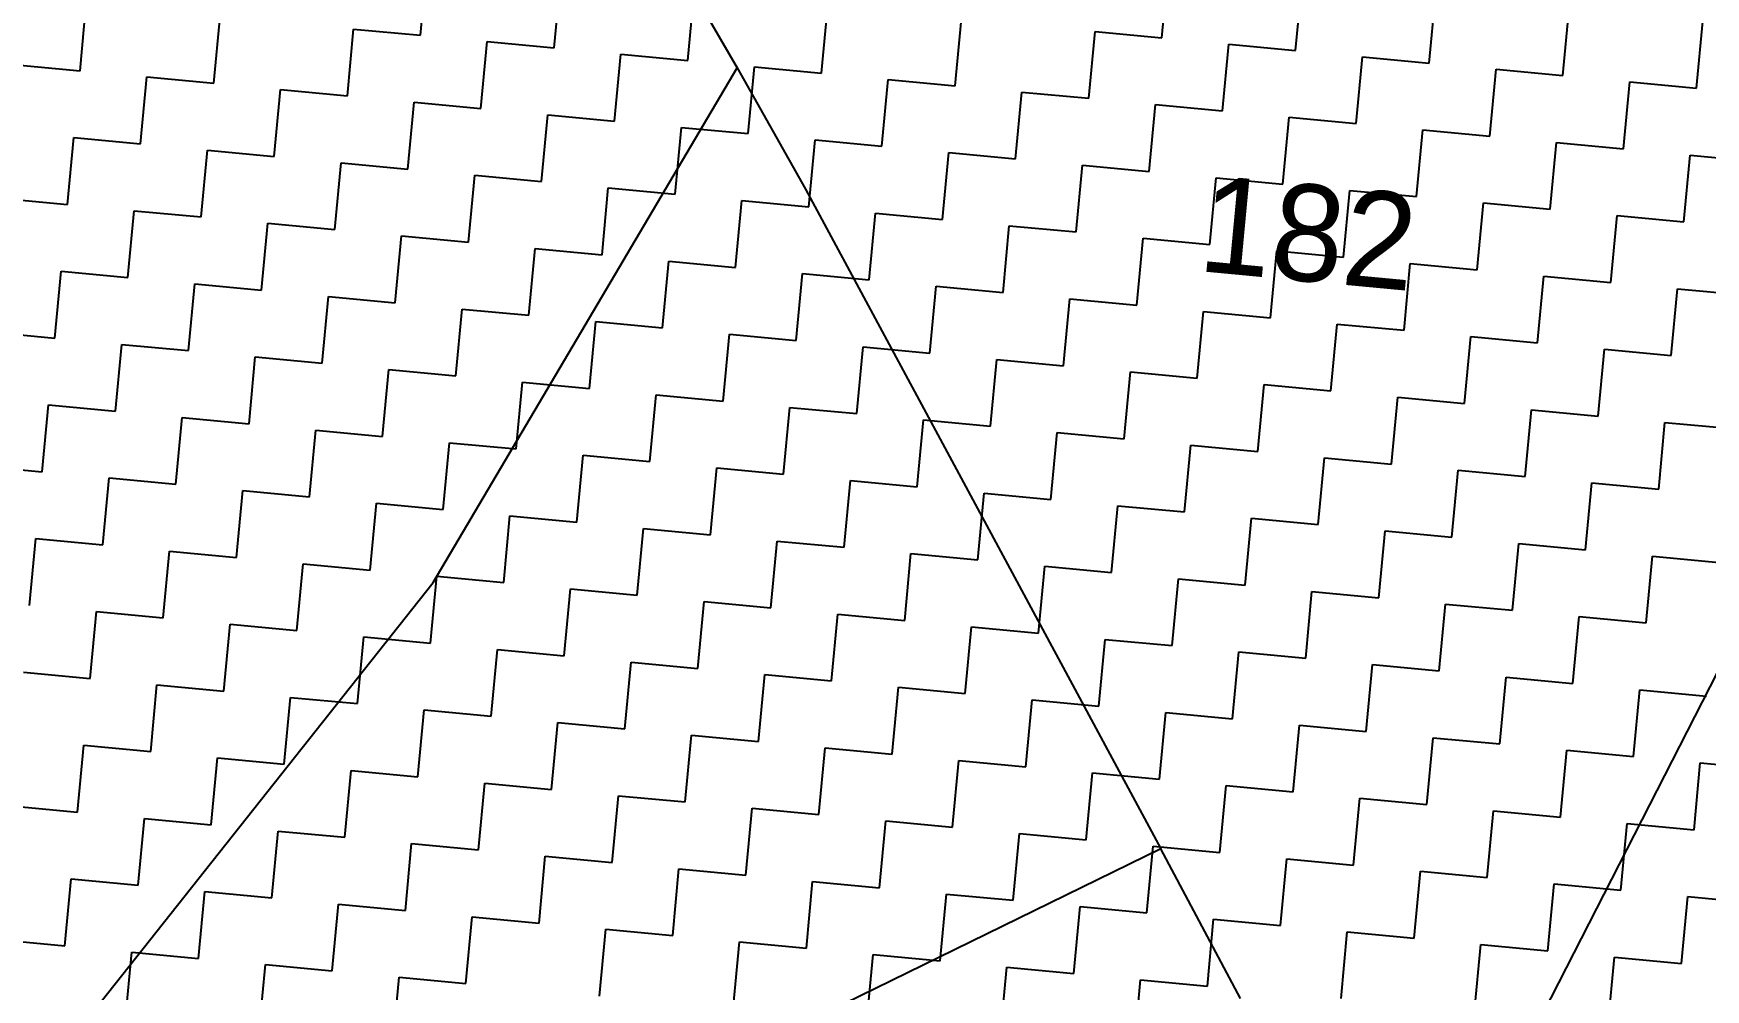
# Model space of a CAD drawing. Header units: metres. Extents: x 279090 to 282389, y 2073542 to 2078104.
# Drawn here: x 279564.5 to 279720.6, y 2076721.3 to 2076810.6 of the extents above; entities that cross this region are included whole.
import ezdxf
from ezdxf.enums import TextEntityAlignment as Align

# ---------------------------------------------------------------- set-up
doc = ezdxf.new("R2010")
doc.units = ezdxf.units.M
doc.header["$LTSCALE"] = 0.3
doc.header["$MEASUREMENT"] = 0
for name, color, linetype in [('POLY_HATCH', 12, 'Continuous'), ('POLY_PARCEL', 6, 'Continuous'), ('TEXT_PARCEL', 7, 'Continuous')]:
    doc.layers.add(name, color=color, linetype=linetype)
doc.styles.add('TEXT_MAP', font='', dxfattribs={"height": 1.8})
doc.styles.get('TEXT_MAP').set_extended_font_data('Kruti Dev 050')

msp = doc.modelspace()

# ---------------------------------------------------------------- linework, layer by layer
at = {"layer": 'POLY_HATCH', "linetype": 'Continuous'}
for p, q in [((279600.65, 2076810.4), (279601.24, 2076816.64)), ((279669.87, 2076810.17), (279670.46, 2076816.41)), ((279613.13, 2076809.22), (279613.72, 2076815.46)), ((279625.61, 2076808.04), (279626.2, 2076814.28)), ((279682.35, 2076808.99), (279682.94, 2076815.23)), ((279568.87, 2076807.1), (279569.46, 2076813.34)), ((279638.09, 2076806.87), (279638.68, 2076813.11)), ((279694.83, 2076807.81), (279695.42, 2076814.05)), ((279707.31, 2076806.64), (279707.9, 2076812.88)), ((279581.35, 2076805.92), (279581.94, 2076812.16)), ((279650.57, 2076805.69), (279651.15, 2076811.93)), ((279719.79, 2076805.46), (279720.37, 2076811.7)), ((279593.83, 2076804.75), (279594.41, 2076810.98)), ((279594.41, 2076810.98), (279600.65, 2076810.4)), ((279606.3, 2076803.57), (279606.89, 2076809.81)), ((279606.89, 2076809.81), (279613.13, 2076809.22)), ((279663.04, 2076804.52), (279663.63, 2076810.75)), ((279663.63, 2076810.75), (279669.87, 2076810.17)), ((279675.52, 2076803.34), (279676.11, 2076809.58)), ((279676.11, 2076809.58), (279682.35, 2076808.99)), ((279618.78, 2076802.39), (279619.37, 2076808.63)), ((279619.37, 2076808.63), (279625.61, 2076808.04)), ((279688, 2076802.16), (279688.59, 2076808.4)), ((279688.59, 2076808.4), (279694.83, 2076807.81)), ((279562.63, 2076807.69), (279568.87, 2076807.1)), ((279574.52, 2076800.27), (279575.11, 2076806.51)), ((279575.11, 2076806.51), (279581.35, 2076805.92)), ((279631.26, 2076801.22), (279631.85, 2076807.46)), ((279631.85, 2076807.46), (279638.09, 2076806.87)), ((279700.48, 2076800.99), (279701.07, 2076807.23)), ((279701.07, 2076807.23), (279707.31, 2076806.64)), ((279587, 2076799.09), (279587.59, 2076805.33)), ((279587.59, 2076805.33), (279593.83, 2076804.75)), ((279643.74, 2076800.04), (279644.33, 2076806.28)), ((279644.33, 2076806.28), (279650.57, 2076805.69)), ((279656.22, 2076798.86), (279656.81, 2076805.1)), ((279656.81, 2076805.1), (279663.04, 2076804.52)), ((279712.96, 2076799.81), (279713.55, 2076806.05)), ((279713.55, 2076806.05), (279719.79, 2076805.46)), ((279599.48, 2076797.92), (279600.06, 2076804.16)), ((279600.06, 2076804.16), (279606.3, 2076803.57)), ((279668.7, 2076797.69), (279669.28, 2076803.93)), ((279669.28, 2076803.93), (279675.52, 2076803.34)), ((279611.96, 2076796.74), (279612.54, 2076802.98)), ((279612.54, 2076802.98), (279618.78, 2076802.39)), ((279624.43, 2076795.57), (279625.02, 2076801.81)), ((279625.02, 2076801.81), (279631.26, 2076801.22)), ((279681.17, 2076796.51), (279681.76, 2076802.75)), ((279681.76, 2076802.75), (279688, 2076802.16)), ((279567.69, 2076794.62), (279568.28, 2076800.86)), ((279568.28, 2076800.86), (279574.52, 2076800.27)), ((279636.91, 2076794.39), (279637.5, 2076800.63)), ((279637.5, 2076800.63), (279643.74, 2076800.04)), ((279693.65, 2076795.34), (279694.24, 2076801.58)), ((279694.24, 2076801.58), (279700.48, 2076800.99)), ((279706.13, 2076794.16), (279706.72, 2076800.4)), ((279706.72, 2076800.4), (279712.96, 2076799.81)), ((279580.17, 2076793.44), (279580.76, 2076799.68)), ((279580.76, 2076799.68), (279587, 2076799.09)), ((279649.39, 2076793.21), (279649.98, 2076799.45)), ((279649.98, 2076799.45), (279656.22, 2076798.86)), ((279718.61, 2076792.98), (279719.2, 2076799.22)), ((279719.2, 2076799.22), (279725.44, 2076798.63)), ((279592.65, 2076792.27), (279593.24, 2076798.51)), ((279593.24, 2076798.51), (279599.48, 2076797.92)), ((279605.13, 2076791.09), (279605.72, 2076797.33)), ((279605.72, 2076797.33), (279611.96, 2076796.74)), ((279661.87, 2076792.04), (279662.46, 2076798.28)), ((279662.46, 2076798.28), (279668.7, 2076797.69)), ((279674.35, 2076790.86), (279674.93, 2076797.1)), ((279674.93, 2076797.1), (279681.17, 2076796.51)), ((279617.61, 2076789.92), (279618.19, 2076796.15)), ((279618.19, 2076796.15), (279624.43, 2076795.57)), ((279686.83, 2076789.69), (279687.41, 2076795.92)), ((279687.41, 2076795.92), (279693.65, 2076795.34)), ((279561.45, 2076795.21), (279567.69, 2076794.62)), ((279573.34, 2076787.79), (279573.93, 2076794.03)), ((279573.93, 2076794.03), (279580.17, 2076793.44)), ((279630.08, 2076788.74), (279630.67, 2076794.98)), ((279630.67, 2076794.98), (279636.91, 2076794.39)), ((279699.3, 2076788.51), (279699.89, 2076794.75)), ((279699.89, 2076794.75), (279706.13, 2076794.16)), ((279585.82, 2076786.62), (279586.41, 2076792.86)), ((279586.41, 2076792.86), (279592.65, 2076792.27)), ((279642.56, 2076787.56), (279643.15, 2076793.8)), ((279643.15, 2076793.8), (279649.39, 2076793.21)), ((279655.04, 2076786.39), (279655.63, 2076792.63)), ((279655.63, 2076792.63), (279661.87, 2076792.04)), ((279711.78, 2076787.33), (279712.37, 2076793.57)), ((279712.37, 2076793.57), (279718.61, 2076792.98)), ((279598.3, 2076785.44), (279598.89, 2076791.68)), ((279598.89, 2076791.68), (279605.13, 2076791.09)), ((279667.52, 2076785.21), (279668.11, 2076791.45)), ((279668.11, 2076791.45), (279674.35, 2076790.86)), ((279610.78, 2076784.26), (279611.37, 2076790.5)), ((279611.37, 2076790.5), (279617.61, 2076789.92)), ((279623.26, 2076783.09), (279623.85, 2076789.33)), ((279623.85, 2076789.33), (279630.08, 2076788.74)), ((279680, 2076784.03), (279680.59, 2076790.27)), ((279680.59, 2076790.27), (279686.83, 2076789.69)), ((279566.52, 2076782.14), (279567.1, 2076788.38)), ((279567.1, 2076788.38), (279573.34, 2076787.79)), ((279635.74, 2076781.91), (279636.32, 2076788.15)), ((279636.32, 2076788.15), (279642.56, 2076787.56)), ((279692.48, 2076782.86), (279693.06, 2076789.1)), ((279693.06, 2076789.1), (279699.3, 2076788.51)), ((279704.95, 2076781.68), (279705.54, 2076787.92)), ((279705.54, 2076787.92), (279711.78, 2076787.33)), ((279578.99, 2076780.97), (279579.58, 2076787.2)), ((279579.58, 2076787.2), (279585.82, 2076786.62)), ((279648.21, 2076780.74), (279648.8, 2076786.97)), ((279648.8, 2076786.97), (279655.04, 2076786.39)), ((279717.43, 2076780.51), (279718.02, 2076786.74)), ((279718.02, 2076786.74), (279724.26, 2076786.16)), ((279591.47, 2076779.79), (279592.06, 2076786.03)), ((279592.06, 2076786.03), (279598.3, 2076785.44)), ((279603.95, 2076778.61), (279604.54, 2076784.85)), ((279604.54, 2076784.85), (279610.78, 2076784.26)), ((279660.69, 2076779.56), (279661.28, 2076785.8)), ((279661.28, 2076785.8), (279667.52, 2076785.21)), ((279673.17, 2076778.38), (279673.76, 2076784.62)), ((279673.76, 2076784.62), (279680, 2076784.03)), ((279616.43, 2076777.44), (279617.02, 2076783.68)), ((279617.02, 2076783.68), (279623.26, 2076783.09)), ((279685.65, 2076777.21), (279686.24, 2076783.45)), ((279686.24, 2076783.45), (279692.48, 2076782.86)), ((279560.28, 2076782.73), (279566.52, 2076782.14)), ((279572.17, 2076775.31), (279572.76, 2076781.55)), ((279572.76, 2076781.55), (279578.99, 2076780.97)), ((279628.91, 2076776.26), (279629.5, 2076782.5)), ((279629.5, 2076782.5), (279635.74, 2076781.91)), ((279698.13, 2076776.03), (279698.72, 2076782.27)), ((279698.72, 2076782.27), (279704.95, 2076781.68)), ((279584.65, 2076774.14), (279585.23, 2076780.38)), ((279585.23, 2076780.38), (279591.47, 2076779.79)), ((279641.39, 2076775.08), (279641.97, 2076781.32)), ((279641.97, 2076781.32), (279648.21, 2076780.74)), ((279653.86, 2076773.91), (279654.45, 2076780.15)), ((279654.45, 2076780.15), (279660.69, 2076779.56)), ((279710.61, 2076774.85), (279711.19, 2076781.09)), ((279711.19, 2076781.09), (279717.43, 2076780.51)), ((279597.12, 2076772.96), (279597.71, 2076779.2)), ((279597.71, 2076779.2), (279603.95, 2076778.61)), ((279666.34, 2076772.73), (279666.93, 2076778.97)), ((279666.93, 2076778.97), (279673.17, 2076778.38)), ((279609.6, 2076771.79), (279610.19, 2076778.02)), ((279610.19, 2076778.02), (279616.43, 2076777.44)), ((279622.08, 2076770.61), (279622.67, 2076776.85)), ((279622.67, 2076776.85), (279628.91, 2076776.26)), ((279678.82, 2076771.56), (279679.41, 2076777.79)), ((279679.41, 2076777.79), (279685.65, 2076777.21)), ((279565.34, 2076769.66), (279565.93, 2076775.9)), ((279565.93, 2076775.9), (279572.17, 2076775.31)), ((279634.56, 2076769.43), (279635.15, 2076775.67)), ((279635.15, 2076775.67), (279641.39, 2076775.08)), ((279691.3, 2076770.38), (279691.89, 2076776.62)), ((279691.89, 2076776.62), (279698.13, 2076776.03)), ((279703.78, 2076769.2), (279704.37, 2076775.44)), ((279704.37, 2076775.44), (279710.61, 2076774.85)), ((279577.82, 2076768.49), (279578.41, 2076774.73)), ((279578.41, 2076774.73), (279584.65, 2076774.14)), ((279647.04, 2076768.26), (279647.63, 2076774.5)), ((279647.63, 2076774.5), (279653.86, 2076773.91)), ((279716.26, 2076768.03), (279716.84, 2076774.27)), ((279716.84, 2076774.27), (279723.08, 2076773.68)), ((279590.3, 2076767.31), (279590.89, 2076773.55)), ((279590.89, 2076773.55), (279597.12, 2076772.96)), ((279602.78, 2076766.13), (279603.36, 2076772.37)), ((279603.36, 2076772.37), (279609.6, 2076771.79)), ((279659.52, 2076767.08), (279660.1, 2076773.32)), ((279660.1, 2076773.32), (279666.34, 2076772.73)), ((279671.99, 2076765.9), (279672.58, 2076772.14)), ((279672.58, 2076772.14), (279678.82, 2076771.56)), ((279615.25, 2076764.96), (279615.84, 2076771.2)), ((279615.84, 2076771.2), (279622.08, 2076770.61)), ((279684.47, 2076764.73), (279685.06, 2076770.97)), ((279685.06, 2076770.97), (279691.3, 2076770.38)), ((279559.1, 2076770.25), (279565.34, 2076769.66)), ((279570.99, 2076762.84), (279571.58, 2076769.08)), ((279571.58, 2076769.08), (279577.82, 2076768.49)), ((279627.73, 2076763.78), (279628.32, 2076770.02)), ((279628.32, 2076770.02), (279634.56, 2076769.43)), ((279696.95, 2076763.55), (279697.54, 2076769.79)), ((279697.54, 2076769.79), (279703.78, 2076769.2)), ((279583.47, 2076761.66), (279584.06, 2076767.9)), ((279584.06, 2076767.9), (279590.3, 2076767.31)), ((279640.21, 2076762.61), (279640.8, 2076768.85)), ((279640.8, 2076768.85), (279647.04, 2076768.26)), ((279652.69, 2076761.43), (279653.28, 2076767.67)), ((279653.28, 2076767.67), (279659.52, 2076767.08)), ((279709.43, 2076762.38), (279710.02, 2076768.62)), ((279710.02, 2076768.62), (279716.26, 2076768.03)), ((279595.95, 2076760.48), (279596.54, 2076766.72)), ((279596.54, 2076766.72), (279602.78, 2076766.13)), ((279665.17, 2076760.25), (279665.76, 2076766.49)), ((279665.76, 2076766.49), (279671.99, 2076765.9)), ((279608.43, 2076759.31), (279609.01, 2076765.55)), ((279609.01, 2076765.55), (279615.25, 2076764.96)), ((279620.9, 2076758.13), (279621.49, 2076764.37)), ((279621.49, 2076764.37), (279627.73, 2076763.78)), ((279677.65, 2076759.08), (279678.23, 2076765.32)), ((279678.23, 2076765.32), (279684.47, 2076764.73)), ((279564.16, 2076757.18), (279564.75, 2076763.42)), ((279564.75, 2076763.42), (279570.99, 2076762.84)), ((279633.38, 2076756.95), (279633.97, 2076763.19)), ((279633.97, 2076763.19), (279640.21, 2076762.61)), ((279690.12, 2076757.9), (279690.71, 2076764.14)), ((279690.71, 2076764.14), (279696.95, 2076763.55)), ((279702.6, 2076756.72), (279703.19, 2076762.96)), ((279703.19, 2076762.96), (279709.43, 2076762.38)), ((279576.64, 2076756.01), (279577.23, 2076762.25)), ((279577.23, 2076762.25), (279583.47, 2076761.66)), ((279645.86, 2076755.78), (279646.45, 2076762.02)), ((279646.45, 2076762.02), (279652.69, 2076761.43)), ((279715.08, 2076755.55), (279715.67, 2076761.79)), ((279715.67, 2076761.79), (279721.91, 2076761.2)), ((279589.12, 2076754.83), (279589.71, 2076761.07)), ((279589.71, 2076761.07), (279595.95, 2076760.48)), ((279601.6, 2076753.66), (279602.19, 2076759.9)), ((279602.19, 2076759.9), (279608.43, 2076759.31)), ((279658.34, 2076754.6), (279658.93, 2076760.84)), ((279658.93, 2076760.84), (279665.17, 2076760.25)), ((279670.82, 2076753.43), (279671.41, 2076759.67)), ((279671.41, 2076759.67), (279677.65, 2076759.08)), ((279614.08, 2076752.48), (279614.67, 2076758.72)), ((279614.67, 2076758.72), (279620.9, 2076758.13)), ((279683.3, 2076752.25), (279683.88, 2076758.49)), ((279683.88, 2076758.49), (279690.12, 2076757.9)), ((279569.82, 2076750.36), (279570.4, 2076756.6)), ((279570.4, 2076756.6), (279576.64, 2076756.01)), ((279626.56, 2076751.3), (279627.14, 2076757.54)), ((279627.14, 2076757.54), (279633.38, 2076756.95)), ((279695.77, 2076751.07), (279696.36, 2076757.31)), ((279696.36, 2076757.31), (279702.6, 2076756.72)), ((279582.29, 2076749.18), (279582.88, 2076755.42)), ((279582.88, 2076755.42), (279589.12, 2076754.83)), ((279639.03, 2076750.13), (279639.62, 2076756.37)), ((279639.62, 2076756.37), (279645.86, 2076755.78)), ((279651.51, 2076748.95), (279652.1, 2076755.19)), ((279652.1, 2076755.19), (279658.34, 2076754.6)), ((279708.25, 2076749.9), (279708.84, 2076756.14)), ((279708.84, 2076756.14), (279715.08, 2076755.55)), ((279594.77, 2076748.01), (279595.36, 2076754.24)), ((279595.36, 2076754.24), (279601.6, 2076753.66)), ((279663.99, 2076747.78), (279664.58, 2076754.01)), ((279664.58, 2076754.01), (279670.82, 2076753.43)), ((279607.25, 2076746.83), (279607.84, 2076753.07)), ((279607.84, 2076753.07), (279614.08, 2076752.48)), ((279619.73, 2076745.65), (279620.32, 2076751.89)), ((279620.32, 2076751.89), (279626.56, 2076751.3)), ((279676.47, 2076746.6), (279677.06, 2076752.84)), ((279677.06, 2076752.84), (279683.3, 2076752.25)), ((279563.58, 2076750.95), (279569.82, 2076750.36)), ((279632.21, 2076744.48), (279632.8, 2076750.72)), ((279632.8, 2076750.72), (279639.03, 2076750.13)), ((279688.95, 2076745.42), (279689.54, 2076751.66)), ((279689.54, 2076751.66), (279695.77, 2076751.07)), ((279701.43, 2076744.25), (279702.01, 2076750.49)), ((279702.01, 2076750.49), (279708.25, 2076749.9)), ((279575.47, 2076743.53), (279576.05, 2076749.77)), ((279576.05, 2076749.77), (279582.29, 2076749.18)), ((279587.94, 2076742.35), (279588.53, 2076748.59)), ((279588.53, 2076748.59), (279594.77, 2076748.01)), ((279644.69, 2076743.3), (279645.27, 2076749.54)), ((279645.27, 2076749.54), (279651.51, 2076748.95)), ((279713.9, 2076743.07), (279714.49, 2076749.31)), ((279714.49, 2076749.31), (279720.73, 2076748.72)), ((279600.42, 2076741.18), (279601.01, 2076747.42)), ((279601.01, 2076747.42), (279607.25, 2076746.83)), ((279657.16, 2076742.12), (279657.75, 2076748.36)), ((279657.75, 2076748.36), (279663.99, 2076747.78)), ((279669.64, 2076740.95), (279670.23, 2076747.19)), ((279670.23, 2076747.19), (279676.47, 2076746.6)), ((279612.9, 2076740), (279613.49, 2076746.24)), ((279613.49, 2076746.24), (279619.73, 2076745.65)), ((279682.12, 2076739.77), (279682.71, 2076746.01)), ((279682.71, 2076746.01), (279688.95, 2076745.42)), ((279568.64, 2076737.88), (279569.23, 2076744.12)), ((279569.23, 2076744.12), (279575.47, 2076743.53)), ((279625.38, 2076738.83), (279625.97, 2076745.06)), ((279625.97, 2076745.06), (279632.21, 2076744.48)), ((279694.6, 2076738.6), (279695.19, 2076744.83)), ((279695.19, 2076744.83), (279701.43, 2076744.25)), ((279581.12, 2076736.7), (279581.71, 2076742.94)), ((279581.71, 2076742.94), (279587.94, 2076742.35)), ((279637.86, 2076737.65), (279638.45, 2076743.89)), ((279638.45, 2076743.89), (279644.69, 2076743.3)), ((279650.34, 2076736.47), (279650.92, 2076742.71)), ((279650.92, 2076742.71), (279657.16, 2076742.12)), ((279707.08, 2076737.42), (279707.67, 2076743.66)), ((279707.67, 2076743.66), (279713.9, 2076743.07)), ((279719.56, 2076736.24), (279720.14, 2076742.48)), ((279720.14, 2076742.48), (279726.38, 2076741.89)), ((279593.6, 2076735.53), (279594.18, 2076741.77)), ((279594.18, 2076741.77), (279600.42, 2076741.18)), ((279662.81, 2076735.3), (279663.4, 2076741.54)), ((279663.4, 2076741.54), (279669.64, 2076740.95)), ((279606.07, 2076734.35), (279606.66, 2076740.59)), ((279606.66, 2076740.59), (279612.9, 2076740)), ((279618.55, 2076733.17), (279619.14, 2076739.41)), ((279619.14, 2076739.41), (279625.38, 2076738.83)), ((279675.29, 2076734.12), (279675.88, 2076740.36)), ((279675.88, 2076740.36), (279682.12, 2076739.77)), ((279562.4, 2076738.47), (279568.64, 2076737.88)), ((279631.03, 2076732), (279631.62, 2076738.24)), ((279631.62, 2076738.24), (279637.86, 2076737.65)), ((279687.77, 2076732.94), (279688.36, 2076739.18)), ((279688.36, 2076739.18), (279694.6, 2076738.6)), ((279700.25, 2076731.77), (279700.84, 2076738.01)), ((279700.84, 2076738.01), (279707.08, 2076737.42)), ((279574.29, 2076731.05), (279574.88, 2076737.29)), ((279574.88, 2076737.29), (279581.12, 2076736.7)), ((279586.77, 2076729.88), (279587.36, 2076736.11)), ((279587.36, 2076736.11), (279593.6, 2076735.53)), ((279643.51, 2076730.82), (279644.1, 2076737.06)), ((279644.1, 2076737.06), (279650.34, 2076736.47)), ((279712.73, 2076730.59), (279713.32, 2076736.83)), ((279713.32, 2076736.83), (279719.56, 2076736.24)), ((279599.25, 2076728.7), (279599.83, 2076734.94)), ((279599.83, 2076734.94), (279606.07, 2076734.35)), ((279655.99, 2076729.65), (279656.58, 2076735.88)), ((279656.58, 2076735.88), (279662.81, 2076735.3)), ((279668.47, 2076728.47), (279669.05, 2076734.71)), ((279669.05, 2076734.71), (279675.29, 2076734.12)), ((279611.73, 2076727.52), (279612.31, 2076733.76)), ((279612.31, 2076733.76), (279618.55, 2076733.17)), ((279680.94, 2076727.29), (279681.53, 2076733.53)), ((279681.53, 2076733.53), (279687.77, 2076732.94)), ((279567.46, 2076725.4), (279568.05, 2076731.64)), ((279568.05, 2076731.64), (279574.29, 2076731.05)), ((279624.2, 2076726.35), (279624.79, 2076732.59)), ((279624.79, 2076732.59), (279631.03, 2076732)), ((279693.42, 2076726.12), (279694.01, 2076732.36)), ((279694.01, 2076732.36), (279700.25, 2076731.77)), ((279579.94, 2076724.22), (279580.53, 2076730.46)), ((279580.53, 2076730.46), (279586.77, 2076729.88)), ((279636.68, 2076725.17), (279637.27, 2076731.41)), ((279637.27, 2076731.41), (279643.51, 2076730.82)), ((279649.16, 2076723.99), (279649.75, 2076730.23)), ((279649.75, 2076730.23), (279655.99, 2076729.65)), ((279705.9, 2076724.94), (279706.49, 2076731.18)), ((279706.49, 2076731.18), (279712.73, 2076730.59)), ((279718.38, 2076723.76), (279718.97, 2076730)), ((279718.97, 2076730), (279725.21, 2076729.42)), ((279592.42, 2076723.05), (279593.01, 2076729.29)), ((279593.01, 2076729.29), (279599.25, 2076728.7)), ((279661.64, 2076722.82), (279662.23, 2076729.06)), ((279662.23, 2076729.06), (279668.47, 2076728.47)), ((279604.9, 2076721.87), (279605.49, 2076728.11)), ((279605.49, 2076728.11), (279611.73, 2076727.52)), ((279617.38, 2076720.7), (279617.96, 2076726.94)), ((279617.96, 2076726.94), (279624.2, 2076726.35)), ((279674.12, 2076721.64), (279674.7, 2076727.88)), ((279674.7, 2076727.88), (279680.94, 2076727.29)), ((279561.22, 2076725.99), (279567.46, 2076725.4)), ((279629.85, 2076719.52), (279630.44, 2076725.76)), ((279630.44, 2076725.76), (279636.68, 2076725.17)), ((279686.6, 2076720.47), (279687.18, 2076726.71)), ((279687.18, 2076726.71), (279693.42, 2076726.12)), ((279699.07, 2076719.29), (279699.66, 2076725.53)), ((279699.66, 2076725.53), (279705.9, 2076724.94)), ((279573.11, 2076718.57), (279573.7, 2076724.81)), ((279573.7, 2076724.81), (279579.94, 2076724.22)), ((279585.59, 2076717.4), (279586.18, 2076723.64)), ((279586.18, 2076723.64), (279592.42, 2076723.05)), ((279642.33, 2076718.34), (279642.92, 2076724.58)), ((279642.92, 2076724.58), (279649.16, 2076723.99)), ((279711.55, 2076718.11), (279712.14, 2076724.35)), ((279712.14, 2076724.35), (279718.38, 2076723.76)), ((279598.07, 2076716.22), (279598.66, 2076722.46)), ((279598.66, 2076722.46), (279604.9, 2076721.87)), ((279654.81, 2076717.17), (279655.4, 2076723.41)), ((279655.4, 2076723.41), (279661.64, 2076722.82)), ((279667.29, 2076715.99), (279667.88, 2076722.23)), ((279667.88, 2076722.23), (279674.12, 2076721.64))]:
    msp.add_line(p, q, dxfattribs=at)
at = {"layer": 'POLY_PARCEL'}
for p, q in [((279605.9, 2076849.44), (279630.21, 2076807.37)), ((279601.84, 2076759.32), (279630.21, 2076807.37)), ((279630.21, 2076807.37), (279636.59, 2076796.04)), ((279636.59, 2076796.04), (279669.77, 2076734.46)), ((279513.36, 2076647.68), (279601.84, 2076759.32)), ((279701.5, 2076711.32), (279723.89, 2076755.11)), ((279669.77, 2076734.46), (279607.39, 2076703.93)), ((279677.22, 2076720.47), (279669.77, 2076734.46))]:
    msp.add_line(p, q, dxfattribs=at)

# ---------------------------------------------------------------- texts
at = {"layer": 'TEXT_PARCEL', "style": 'TEXT_MAP'}
msp.add_text('182', height=9.024, rotation=354.6152, dxfattribs=at).set_placement((279683.56, 2076791.96), align=Align.MIDDLE)

doc.saveas('drawing.dxf')
